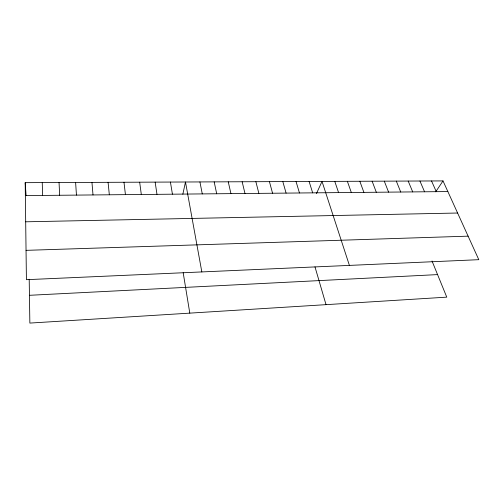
<?xml version="1.0" encoding="UTF-8"?>
<svg xmlns="http://www.w3.org/2000/svg" width="504" height="504" viewBox="0 0 504 504"><rect width="100%" height="100%" fill="white"/><g stroke="black" fill="none" stroke-linecap="round" stroke-linejoin="round"><path stroke-width="0.76" d="M182.845 194.204L185.485 182.001L201.833 271.927M316.443 193.593L322.018 181.427L349.404 265.4M435.714 191.791L443.016 180.917L478.8 259.68L26.41 279.682L25.2 182.668L443.016 180.917M29.446 295.3L437.573 274.598M26.044 250.349L468.115 236.156M25.685 221.804L457.601 213.022M25.364 195.59L447.854 191.57M431.544 180.968L436.275 191.678M419.933 181.018L424.563 191.791M408.19 181.068L412.713 191.904M432.022 261.009L446.771 297.146L29.862 323.083L29.201 279.292M396.308 181.112L400.718 192.018M384.287 181.163L388.59 192.131M372.128 181.213L376.312 192.251M359.825 181.27L363.888 192.364M347.369 181.32L351.313 192.484M334.769 181.371L338.587 192.61M309.109 181.478L312.663 192.856M296.043 181.534L299.464 192.982M314.981 266.868L326.025 304.655M282.82 181.591L286.096 193.108M269.426 181.648L272.563 193.234M255.874 181.705L258.861 193.366M242.147 181.761L244.988 193.498M228.249 181.818L230.933 193.631M214.175 181.875L216.701 193.769M199.924 181.938L202.28 193.908M170.421 182.064L172.431 194.191M183.179 272.696L189.794 313.129M155.15 182.127L156.977 194.336M139.671 182.19L141.309 194.487M123.984 182.253L125.433 194.638M108.083 182.322L109.33 194.79M91.961 182.391L93.007 194.947M25.2 182.668L26.088 195.703M75.619 182.461L76.45 195.105M59.05 182.53L59.661 195.262M42.242 182.599L42.632 195.426"/></g></svg>
